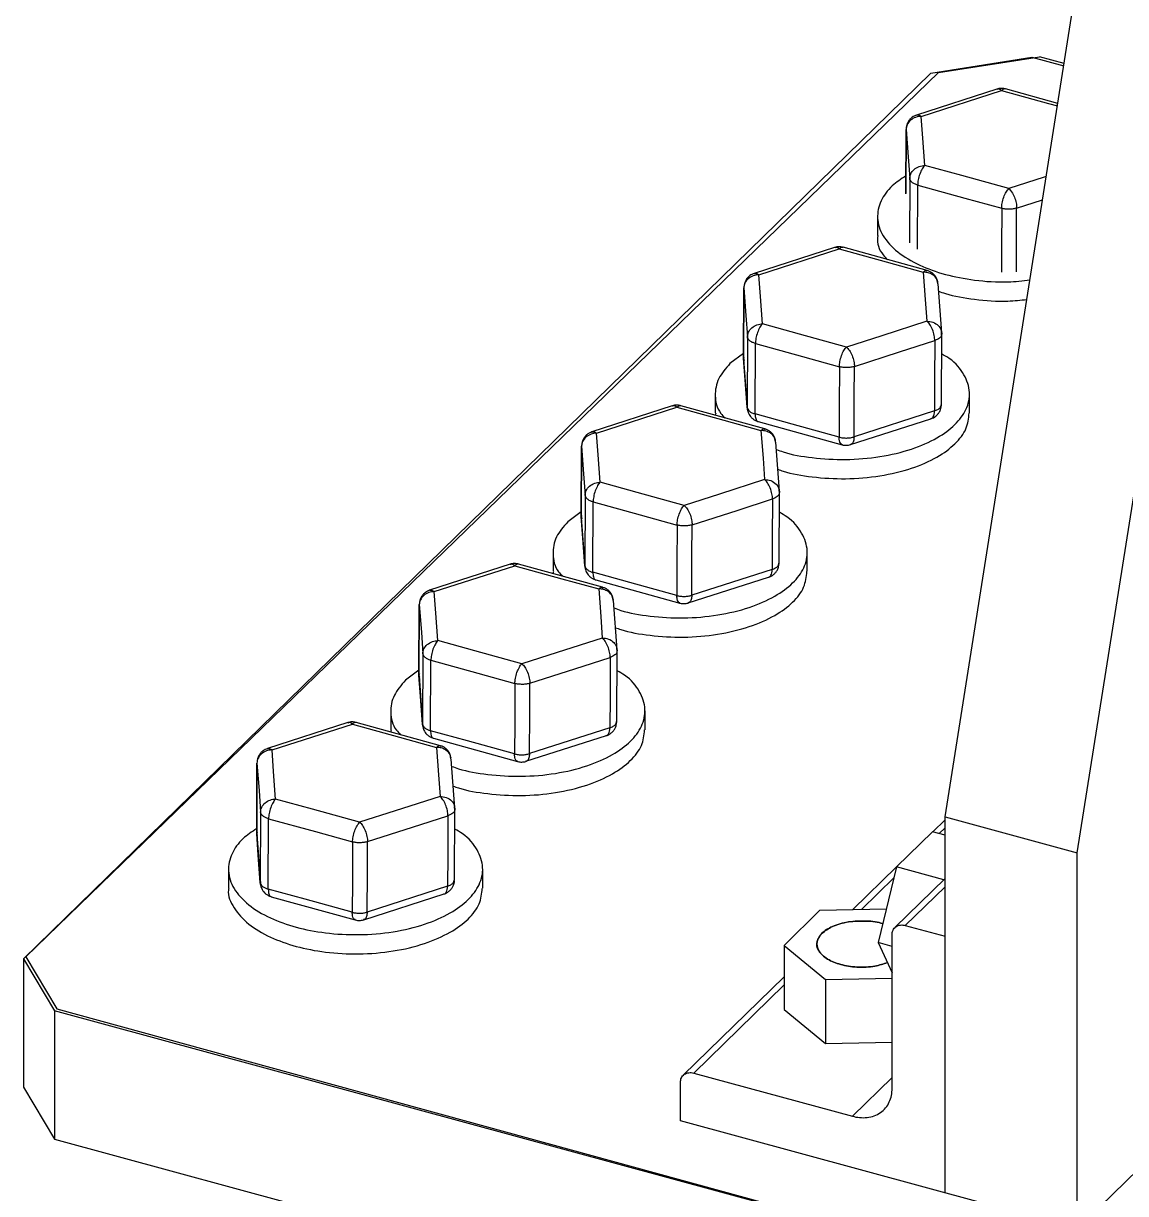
# Model space of a CAD drawing. Header units: millimetres. Extents: x 831 to 1324, y 1807 to 2551.
# Drawn here: x 830.8 to 978.2, y 1911.8 to 2068.2 of the extents above; entities that cross this region are included whole.
import ezdxf

# ---------------------------------------------------------------- set-up
doc = ezdxf.new("R2010")
doc.units = ezdxf.units.MM

msp = doc.modelspace()

# ---------------------------------------------------------------- linework, layer by layer
at = {"color": 7, "linetype": 'Continuous', "lineweight": 25}
for p, q in [((954.04, 1962.12), (977.65, 2111.47)), ((971.73, 1957.31), (995.34, 2106.67)), ((952.13, 2061.57), (965.65, 2063.72)), ((953.16, 2061.66), (966.68, 2063.79)), ((965.65, 2063.72), (969.92, 2062.56)), ((969.97, 2062.89), (966.68, 2063.79)), ((830.79, 1943.14), (952.13, 2061.57)), ((953.16, 2061.66), (831.12, 1943.42)), ((960.98, 2059.45), (950.23, 2055.99)), ((969.12, 2057.54), (962.12, 2059.48)), ((950.85, 2055.8), (961.6, 2059.26)), ((948.84, 2054.1), (948.8, 2045.48)), ((948.8, 2045.44), (948.84, 2054.06)), ((949.32, 2047.5), (949.28, 2038.9)), ((950.35, 2038.03), (950.39, 2046.62)), ((963.62, 2043.55), (967.09, 2044.66)), ((945.02, 2042.43), (945.02, 2039.86)), ((939.28, 2038.27), (928.53, 2034.81)), ((929.14, 2034.62), (939.89, 2038.08)), ((951.65, 2035.19), (940.42, 2038.3)), ((927.14, 2032.92), (927.09, 2023.5)), ((927.09, 2023.46), (927.14, 2032.88)), ((953.12, 2033.3), (953.03, 2033.67)), ((953.6, 2026.85), (953.11, 2033.41)), ((953.55, 2027.03), (953.6, 2026.74)), ((953.56, 2017.28), (953.6, 2026.7)), ((953.59, 2026.6), (953.57, 2027.07)), ((953.6, 2026.74), (953.57, 2026.6)), ((927.62, 2026.31), (927.58, 2016.9)), ((928.64, 2016.02), (928.69, 2025.44)), ((927.1, 2024.1), (925.28, 2022.76)), ((927.15, 2023.6), (927.09, 2023.46)), ((927.09, 2023.46), (927.16, 2023.18)), ((927.1, 2023.34), (927.58, 2016.78)), ((923.32, 2018.68), (923.32, 2016.15)), ((957.32, 2016.15), (957.32, 2018.68)), ((917.57, 2017.09), (906.82, 2013.63)), ((929.95, 2014.01), (918.72, 2017.11)), ((953.51, 2017.18), (953.56, 2017.32)), ((907.44, 2013.44), (918.19, 2016.9)), ((927.65, 2016.52), (927.58, 2016.9)), ((952.62, 2016.41), (941.87, 2012.95)), ((929.05, 2015), (940.28, 2011.9)), ((941.4, 2011.92), (952.16, 2015.38)), ((931.42, 2012.12), (931.33, 2012.49)), ((905.43, 2011.74), (905.39, 2002.32)), ((905.39, 2002.28), (905.44, 2011.69)), ((931.9, 2005.67), (931.41, 2012.23)), ((1077.31, 2010.13), (971.73, 1907.07)), ((905.92, 2005.13), (905.88, 1995.72)), ((931.84, 2005.85), (931.9, 2005.56)), ((931.86, 1996.1), (931.9, 2005.51)), ((931.89, 2005.41), (931.87, 2005.89)), ((931.9, 2005.56), (931.87, 2005.42)), ((906.94, 1994.84), (906.98, 2004.25)), ((905.39, 2002.92), (903.58, 2001.58)), ((905.45, 2002.42), (905.39, 2002.28)), ((905.39, 2002.28), (905.46, 2002)), ((905.4, 2002.16), (905.88, 1995.6)), ((901.62, 1997.5), (901.62, 1994.97)), ((935.62, 1994.97), (935.62, 1997.5)), ((895.87, 1995.91), (885.12, 1992.45)), ((885.74, 1992.26), (896.49, 1995.72)), ((908.25, 1992.83), (897.01, 1995.93)), ((905.95, 1995.34), (905.88, 1995.72)), ((930.92, 1995.23), (920.17, 1991.77)), ((931.8, 1996), (931.86, 1996.14)), ((907.34, 1993.82), (918.58, 1990.72)), ((919.7, 1990.74), (930.45, 1994.2)), ((883.73, 1990.55), (883.69, 1981.14)), ((883.69, 1981.1), (883.73, 1990.51)), ((909.72, 1990.94), (909.62, 1991.31)), ((910.2, 1984.49), (909.71, 1991.05)), ((910.14, 1984.67), (910.2, 1984.37)), ((910.19, 1984.23), (910.16, 1984.71)), ((910.16, 1974.92), (910.2, 1984.33)), ((910.2, 1984.37), (910.17, 1984.24)), ((884.22, 1983.95), (884.17, 1974.53)), ((885.24, 1973.66), (885.28, 1983.07)), ((883.69, 1981.74), (881.88, 1980.4)), ((883.75, 1981.24), (883.69, 1981.1)), ((883.69, 1981.1), (883.76, 1980.82)), ((883.7, 1980.98), (884.18, 1974.42)), ((879.92, 1976.31), (879.92, 1973.79)), ((910.1, 1974.82), (910.16, 1974.96)), ((913.92, 1973.79), (913.92, 1976.31)), ((874.17, 1974.73), (863.42, 1971.27)), ((864.04, 1971.08), (874.79, 1974.54)), ((886.55, 1971.65), (875.31, 1974.75)), ((884.25, 1974.15), (884.17, 1974.53)), ((909.22, 1974.05), (898.47, 1970.59)), ((885.64, 1972.64), (896.88, 1969.54)), ((898, 1969.56), (908.75, 1973.02)), ((862.03, 1969.37), (861.99, 1959.96)), ((861.99, 1959.91), (862.03, 1969.33)), ((888.01, 1969.76), (887.92, 1970.12)), ((888.49, 1963.31), (888.01, 1969.87)), ((862.52, 1962.77), (862.47, 1953.35)), ((888.44, 1963.49), (888.5, 1963.19)), ((888.49, 1963.05), (888.46, 1963.53)), ((888.46, 1953.73), (888.5, 1963.15)), ((888.5, 1963.19), (888.47, 1963.05)), ((863.54, 1952.48), (863.58, 1961.89)), ((954.04, 1961.75), (952.39, 1960.14)), ((954.04, 1962.12), (971.73, 1957.31)), ((954.04, 1911.88), (954.04, 1962.12)), ((862.04, 1960.06), (861.99, 1959.91)), ((861.99, 1959.91), (862.06, 1959.63)), ((861.99, 1959.8), (862.48, 1953.24)), ((952.37, 1960.14), (947.57, 1955.45)), ((954.04, 1959.69), (952.37, 1960.14)), ((954.04, 1960.67), (953.25, 1959.9)), ((971.73, 1907.07), (971.73, 1957.31)), ((858.21, 1955.13), (858.21, 1952.61)), ((892.21, 1952.61), (892.21, 1955.13)), ((947.56, 1955.43), (941.72, 1949.73)), ((947.57, 1955.45), (945.12, 1945.32)), ((953.9, 1953.73), (947.57, 1955.45)), ((862.55, 1952.97), (862.47, 1953.35)), ((888.4, 1953.64), (888.45, 1953.78)), ((947.22, 1954.02), (942.85, 1949.76)), ((954.04, 1953.87), (947.34, 1947.33)), ((863.94, 1951.46), (875.17, 1948.36)), ((876.3, 1948.38), (887.05, 1951.84)), ((887.52, 1952.87), (876.77, 1949.41)), ((954.04, 1952.79), (948.73, 1947.61)), ((937.32, 1949.64), (946.21, 1949.83)), ((937.32, 1949.64), (932.51, 1944.95)), ((948.73, 1947.61), (954.04, 1946.17)), ((946.96, 1944.82), (945.12, 1945.32)), ((945.12, 1945.32), (946.96, 1941.29)), ((946.96, 1925.8), (946.96, 1946.37)), ((932.51, 1944.95), (938.04, 1940.39)), ((932.51, 1944.95), (932.51, 1936.38)), ((830.79, 1943.14), (834.97, 1936.18)), ((830.79, 1943.14), (830.79, 1925.99)), ((831.12, 1943.42), (835.26, 1936.45)), ((932.51, 1940.74), (919.03, 1927.59)), ((938.04, 1940.39), (946.96, 1940.58)), ((932.51, 1939.66), (920.43, 1927.87)), ((938.04, 1940.39), (938.04, 1931.82)), ((1188.74, 1840.03), (834.97, 1936.18)), ((834.97, 1936.18), (834.97, 1919.03)), ((835.26, 1936.45), (1188.45, 1839.75)), ((932.51, 1936.38), (938.04, 1931.82)), ((938.04, 1931.82), (946.96, 1932.01)), ((918.66, 1921.49), (918.66, 1926.64)), ((920.43, 1927.87), (941.66, 1922.1)), ((946.96, 1927.28), (941.66, 1922.1)), ((830.79, 1925.99), (834.97, 1919.03)), ((971.73, 1907.07), (918.66, 1921.49)), ((834.97, 1919.03), (1011.85, 1870.96))]:
    msp.add_line(p, q, dxfattribs=at)
at = {"color": 7, "linetype": 'Continuous', "lineweight": 25, "flags": 128}
for points in [[(961.6, 2059.26), (967.89, 2057.52), (969.07, 2057.2)], [(951.33, 2049.24), (951.06, 2052.91), (950.85, 2055.8)], [(948.84, 2054.06), (949.11, 2050.38), (949.32, 2047.5)], [(962.56, 2046.14), (956.27, 2047.88), (951.33, 2049.24)], [(967.57, 2047.75), (967.29, 2047.66), (962.56, 2046.14)], [(950.39, 2046.62), (956.68, 2044.88), (961.62, 2043.52)], [(961.62, 2043.52), (961.6, 2038.24), (961.58, 2034.98)], [(963.58, 2035.02), (963.6, 2039.4), (963.62, 2043.55)], [(939.89, 2038.08), (946.19, 2036.34), (951.13, 2034.98)], [(929.63, 2028.06), (929.36, 2031.73), (929.14, 2034.62)], [(951.13, 2034.98), (951.4, 2031.3), (951.61, 2028.42)], [(927.14, 2032.88), (927.41, 2029.2), (927.62, 2026.31)], [(940.86, 2024.96), (934.57, 2026.69), (929.63, 2028.06)], [(951.61, 2028.42), (945.59, 2026.48), (940.86, 2024.96)], [(928.69, 2025.44), (934.98, 2023.7), (939.92, 2022.33)], [(941.92, 2022.37), (947.94, 2024.3), (952.67, 2025.83)], [(952.67, 2025.83), (952.64, 2020.55), (952.62, 2016.41)], [(927.58, 2016.9), (927.31, 2020.57), (927.09, 2023.46)], [(939.92, 2022.33), (939.89, 2017.06), (939.88, 2012.92)], [(941.87, 2012.95), (941.9, 2018.22), (941.92, 2022.37)], [(918.19, 2016.9), (924.48, 2015.16), (929.43, 2013.8)], [(939.88, 2012.92), (933.59, 2014.65), (928.64, 2016.02)], [(907.93, 2006.88), (907.66, 2010.55), (907.44, 2013.44)], [(929.43, 2013.8), (929.7, 2010.12), (929.91, 2007.24)], [(905.44, 2011.69), (905.71, 2008.02), (905.92, 2005.13)], [(919.16, 2003.78), (912.87, 2005.51), (907.93, 2006.88)], [(929.91, 2007.24), (923.89, 2005.3), (919.16, 2003.78)], [(920.22, 2001.19), (926.24, 2003.12), (930.97, 2004.65)], [(930.97, 2004.65), (930.94, 1999.37), (930.92, 1995.23)], [(906.98, 2004.25), (913.28, 2002.52), (918.22, 2001.15)], [(905.88, 1995.72), (905.61, 1999.39), (905.39, 2002.28)], [(918.22, 2001.15), (918.19, 1995.88), (918.17, 1991.74)], [(920.17, 1991.77), (920.2, 1997.04), (920.22, 2001.19)], [(896.49, 1995.72), (902.78, 1993.98), (907.73, 1992.62)], [(918.17, 1991.74), (911.88, 1993.47), (906.94, 1994.84)], [(886.22, 1985.7), (885.95, 1989.37), (885.74, 1992.26)], [(907.73, 1992.62), (908, 1988.94), (908.21, 1986.05)], [(883.73, 1990.51), (884.01, 1986.84), (884.22, 1983.95)], [(908.21, 1986.05), (902.19, 1984.12), (897.46, 1982.59)], [(897.46, 1982.59), (891.17, 1984.33), (886.22, 1985.7)], [(885.28, 1983.07), (891.57, 1981.34), (896.52, 1979.97)], [(898.52, 1980), (904.54, 1981.94), (909.27, 1983.46)], [(909.27, 1983.46), (909.24, 1978.19), (909.22, 1974.05)], [(884.17, 1974.53), (883.9, 1978.21), (883.69, 1981.1)], [(896.52, 1979.97), (896.49, 1974.7), (896.47, 1970.55)], [(898.47, 1970.59), (898.5, 1975.86), (898.52, 1980)], [(874.79, 1974.54), (881.08, 1972.8), (886.02, 1971.43)], [(896.47, 1970.55), (890.18, 1972.29), (885.24, 1973.66)], [(864.52, 1964.52), (864.25, 1968.19), (864.04, 1971.08)], [(886.02, 1971.43), (886.29, 1967.76), (886.51, 1964.87)], [(862.03, 1969.33), (862.3, 1965.66), (862.52, 1962.77)], [(875.76, 1961.41), (869.47, 1963.15), (864.52, 1964.52)], [(886.51, 1964.87), (880.49, 1962.94), (875.76, 1961.41)], [(863.58, 1961.89), (869.87, 1960.16), (874.82, 1958.79)], [(876.81, 1958.82), (882.83, 1960.76), (887.56, 1962.28)], [(887.56, 1962.28), (887.54, 1957.01), (887.52, 1952.87)], [(862.47, 1953.35), (862.2, 1957.03), (861.99, 1959.91)], [(874.82, 1958.79), (874.79, 1953.52), (874.77, 1949.37)], [(876.77, 1949.41), (876.79, 1954.68), (876.81, 1958.82)], [(874.77, 1949.37), (868.48, 1951.11), (863.54, 1952.48)]]:
    msp.add_lwpolyline(points, dxfattribs=at)
at = {"color": 7, "linetype": 'Continuous', "lineweight": 25}
for points, knots in [([(962.13, 2059.47), (961.98, 2059.5), (961.65, 2059.57), (961.24, 2059.55), (961.01, 2059.45), (960.96, 2059.43)], [0, 0, 0, 0, 0.376645, 0.855394, 1, 1, 1, 1]), ([(961.6, 2059.26), (961.44, 2059.37), (961.21, 2059.53), (961.05, 2059.44), (960.99, 2059.4)], [0, 0, 0, 0, 0.688149, 1, 1, 1, 1]), ([(962.11, 2059.45), (962.04, 2059.47), (961.89, 2059.51), (961.7, 2059.35), (961.6, 2059.26)], [0, 0, 0, 0, 0.4472881, 1, 1, 1, 1]), ([(950.85, 2055.8), (950.61, 2055.8), (950.36, 2055.76), (949.86, 2055.58), (949.63, 2055.45), (949.23, 2055.11), (949.08, 2054.9), (948.88, 2054.48), (948.84, 2054.26), (948.84, 2054.06)], [0, 0, 0, 0, 0.25, 0.25, 0.5, 0.5, 0.75, 0.75, 1, 1, 1, 1]), ([(950.22, 2055.97), (950.02, 2055.89), (949.69, 2055.76), (949.33, 2055.42), (949.08, 2055.06), (948.91, 2054.65), (948.87, 2054.36), (948.85, 2054.21)], [0, 0, 0, 0, 0.264635, 0.441548, 0.626465, 0.814409, 1, 1, 1, 1]), ([(950.23, 2055.97), (950.32, 2056), (950.5, 2056.04), (950.73, 2055.88), (950.85, 2055.8)], [0, 0, 0, 0, 0.466835, 1, 1, 1, 1]), ([(949.32, 2047.5), (949.32, 2047.7), (949.37, 2047.92), (949.56, 2048.34), (949.72, 2048.54), (950.11, 2048.89), (950.35, 2049.02), (950.84, 2049.2), (951.09, 2049.24), (951.33, 2049.24)], [0, 0, 0, 0, 0.25, 0.25, 0.5, 0.5, 0.75, 0.75, 1, 1, 1, 1]), ([(951.33, 2049.24), (951.22, 2049.13), (951.1, 2048.98), (950.87, 2048.59), (950.76, 2048.35), (950.57, 2047.84), (950.5, 2047.57), (950.41, 2047.06), (950.39, 2046.82), (950.39, 2046.62)], [0, 0, 0, 0, 0.25, 0.25, 0.5, 0.5, 0.75, 0.75, 1, 1, 1, 1]), ([(948.81, 2047.86), (948.16, 2047.43), (946.66, 2046.42), (945.32, 2044.47), (944.81, 2042.18), (945.57, 2039.81), (947.54, 2037.64), (950.46, 2035.88), (954.01, 2034.6), (958.04, 2033.83), (961.97, 2033.55), (964.41, 2033.82), (965.39, 2033.93)], [0, 0, 0, 0, 0.07694, 0.177784, 0.285912, 0.398086, 0.51026, 0.618388, 0.719232, 0.820076, 0.928204, 1, 1, 1, 1]), ([(950.39, 2046.62), (950.24, 2046.66), (950.1, 2046.71), (949.84, 2046.83), (949.72, 2046.9), (949.53, 2047.06), (949.46, 2047.15), (949.36, 2047.32), (949.33, 2047.41), (949.32, 2047.5)], [0, 0, 0, 0, 0.25, 0.25, 0.5, 0.5, 0.75, 0.75, 1, 1, 1, 1]), ([(961.62, 2043.52), (961.62, 2043.72), (961.64, 2043.95), (961.74, 2044.46), (961.81, 2044.74), (961.99, 2045.25), (962.1, 2045.49), (962.33, 2045.88), (962.45, 2046.03), (962.56, 2046.14)], [0, 0, 0, 0, 0.25, 0.25, 0.5, 0.5, 0.75, 0.75, 1, 1, 1, 1]), ([(962.56, 2046.14), (962.69, 2046.03), (962.82, 2045.89), (963.08, 2045.5), (963.21, 2045.27), (963.42, 2044.76), (963.5, 2044.49), (963.6, 2043.99), (963.62, 2043.75), (963.62, 2043.55)], [0, 0, 0, 0, 0.25, 0.25, 0.5, 0.5, 0.75, 0.75, 1, 1, 1, 1]), ([(963.62, 2043.55), (963.48, 2043.5), (963.32, 2043.46), (962.99, 2043.41), (962.81, 2043.4), (962.45, 2043.39), (962.27, 2043.4), (961.93, 2043.44), (961.77, 2043.47), (961.62, 2043.52)], [0, 0, 0, 0, 0.25, 0.25, 0.5, 0.5, 0.75, 0.75, 1, 1, 1, 1]), ([(945.07, 2039.86), (945.05, 2039.78), (944.86, 2038.92), (945.26, 2037.78), (946.14, 2036.86), (946.33, 2036.66)], [0, 0, 0, 0, 0.067256, 0.795644, 1, 1, 1, 1]), ([(940.43, 2038.29), (940.28, 2038.32), (939.95, 2038.39), (939.54, 2038.37), (939.31, 2038.27), (939.26, 2038.25)], [0, 0, 0, 0, 0.376645, 0.855394, 1, 1, 1, 1]), ([(939.89, 2038.08), (939.74, 2038.19), (939.51, 2038.35), (939.34, 2038.25), (939.29, 2038.22)], [0, 0, 0, 0, 0.6881486, 1, 1, 1, 1]), ([(940.41, 2038.27), (940.34, 2038.29), (940.19, 2038.33), (940, 2038.17), (939.89, 2038.08)], [0, 0, 0, 0, 0.447288, 1, 1, 1, 1]), ([(929.14, 2034.62), (928.91, 2034.62), (928.65, 2034.58), (928.16, 2034.4), (927.92, 2034.27), (927.53, 2033.93), (927.38, 2033.72), (927.18, 2033.3), (927.14, 2033.08), (927.14, 2032.88)], [0, 0, 0, 0, 0.25, 0.25, 0.5, 0.5, 0.75, 0.75, 1, 1, 1, 1]), ([(928.51, 2034.79), (928.32, 2034.71), (927.99, 2034.58), (927.63, 2034.24), (927.38, 2033.88), (927.21, 2033.47), (927.17, 2033.17), (927.15, 2033.03)], [0, 0, 0, 0, 0.264635, 0.441548, 0.626465, 0.814409, 1, 1, 1, 1]), ([(928.53, 2034.79), (928.62, 2034.81), (928.8, 2034.86), (929.03, 2034.7), (929.14, 2034.62)], [0, 0, 0, 0, 0.466835, 1, 1, 1, 1]), ([(951.13, 2034.98), (951.26, 2035.09), (951.47, 2035.26), (951.62, 2035.17), (951.67, 2035.13)], [0, 0, 0, 0, 0.664241, 1, 1, 1, 1]), ([(953.03, 2033.67), (953.01, 2033.78), (952.94, 2034.15), (952.47, 2034.61), (951.81, 2034.93), (951.35, 2034.96), (951.13, 2034.98)], [0, 0, 0, 0, 0.149498, 0.490017, 0.75494, 1, 1, 1, 1]), ([(953.1, 2033.52), (953.05, 2033.72), (952.96, 2034.15), (952.63, 2034.62), (952.24, 2034.94), (951.95, 2035.1), (951.75, 2035.16), (951.68, 2035.17)], [0, 0, 0, 0, 0.2596509, 0.5682405, 0.7365229, 0.9090374, 1, 1, 1, 1]), ([(953.19, 2032.44), (953.48, 2032.33), (954.9, 2031.79), (958.07, 2031.29), (961.83, 2030.98), (964.14, 2031.23), (964.98, 2031.32)], [0, 0, 0, 0, 0.089006, 0.428383, 0.79227, 1, 1, 1, 1]), ([(927.62, 2026.31), (927.62, 2026.52), (927.67, 2026.73), (927.86, 2027.16), (928.02, 2027.36), (928.41, 2027.7), (928.64, 2027.84), (929.14, 2028.01), (929.39, 2028.05), (929.63, 2028.06)], [0, 0, 0, 0, 0.25, 0.25, 0.5, 0.5, 0.75, 0.75, 1, 1, 1, 1]), ([(929.63, 2028.06), (929.52, 2027.95), (929.4, 2027.8), (929.17, 2027.41), (929.06, 2027.17), (928.87, 2026.66), (928.8, 2026.38), (928.71, 2025.87), (928.69, 2025.64), (928.69, 2025.44)], [0, 0, 0, 0, 0.25, 0.25, 0.5, 0.5, 0.75, 0.75, 1, 1, 1, 1]), ([(952.67, 2025.83), (952.67, 2026.03), (952.65, 2026.26), (952.55, 2026.77), (952.47, 2027.04), (952.26, 2027.55), (952.13, 2027.78), (951.87, 2028.16), (951.74, 2028.31), (951.61, 2028.42)], [0, 0, 0, 0, 0.25, 0.25, 0.5, 0.5, 0.75, 0.75, 1, 1, 1, 1]), ([(951.61, 2028.42), (951.89, 2028.39), (952.48, 2028.34), (953.14, 2027.88), (953.49, 2027.41), (953.53, 2027.12), (953.55, 2027.03)], [0, 0, 0, 0, 0.304041, 0.632726, 0.888443, 1, 1, 1, 1]), ([(953.57, 2026.6), (953.57, 2026.55), (953.55, 2026.39), (953.29, 2026.1), (952.9, 2025.93), (952.67, 2025.83)], [0, 0, 0, 0, 0.168309, 0.497249, 1, 1, 1, 1]), ([(928.69, 2025.44), (928.54, 2025.48), (928.4, 2025.53), (928.14, 2025.65), (928.02, 2025.72), (927.83, 2025.88), (927.76, 2025.97), (927.65, 2026.14), (927.63, 2026.23), (927.62, 2026.31)], [0, 0, 0, 0, 0.25, 0.25, 0.5, 0.5, 0.75, 0.75, 1, 1, 1, 1]), ([(939.92, 2022.33), (939.92, 2022.54), (939.94, 2022.77), (940.03, 2023.28), (940.11, 2023.56), (940.29, 2024.07), (940.4, 2024.31), (940.63, 2024.7), (940.75, 2024.85), (940.86, 2024.96)], [0, 0, 0, 0, 0.25, 0.25, 0.5, 0.5, 0.75, 0.75, 1, 1, 1, 1]), ([(940.86, 2024.96), (940.99, 2024.85), (941.12, 2024.71), (941.38, 2024.32), (941.51, 2024.09), (941.71, 2023.58), (941.8, 2023.31), (941.9, 2022.8), (941.92, 2022.57), (941.92, 2022.37)], [0, 0, 0, 0, 0.25, 0.25, 0.5, 0.5, 0.75, 0.75, 1, 1, 1, 1]), ([(931.49, 2011.26), (931.78, 2011.15), (933.2, 2010.61), (936.38, 2010.09), (940.8, 2009.81), (945.41, 2010.21), (949.62, 2011.22), (953.03, 2012.72), (955.51, 2014.55), (957.04, 2016.63), (957.53, 2018.94), (956.72, 2021.28), (955.33, 2023.05), (953.94, 2023.84), (953.59, 2024.04)], [0, 0, 0, 0, 0.0232154, 0.1117341, 0.2066457, 0.3051096, 0.4035734, 0.498485, 0.5870038, 0.6755225, 0.7704341, 0.868898, 0.9673618, 1, 1, 1, 1]), ([(925.28, 2022.76), (924.72, 2022.1), (923.54, 2020.73), (923.18, 2018.43), (923.54, 2016.6), (924.43, 2015.68), (924.63, 2015.48)], [0, 0, 0, 0, 0.285988, 0.59263, 0.910748, 1, 1, 1, 1]), ([(941.92, 2022.37), (941.78, 2022.32), (941.62, 2022.28), (941.28, 2022.23), (941.11, 2022.21), (940.75, 2022.21), (940.57, 2022.22), (940.23, 2022.26), (940.07, 2022.29), (939.92, 2022.33)], [0, 0, 0, 0, 0.25, 0.25, 0.5, 0.5, 0.75, 0.75, 1, 1, 1, 1]), ([(918.73, 2017.11), (918.58, 2017.14), (918.25, 2017.21), (917.84, 2017.19), (917.61, 2017.09), (917.56, 2017.06)], [0, 0, 0, 0, 0.3766455, 0.8553939, 1, 1, 1, 1]), ([(918.19, 2016.9), (918.04, 2017.01), (917.81, 2017.17), (917.64, 2017.07), (917.59, 2017.04)], [0, 0, 0, 0, 0.688149, 1, 1, 1, 1]), ([(918.71, 2017.09), (918.64, 2017.11), (918.48, 2017.14), (918.3, 2016.99), (918.19, 2016.9)], [0, 0, 0, 0, 0.447288, 1, 1, 1, 1]), ([(952.08, 2015.37), (952.11, 2015.38), (952.38, 2015.41), (952.74, 2015.64), (953.11, 2016), (953.34, 2016.35), (953.5, 2016.75), (953.53, 2017.04), (953.55, 2017.18)], [0, 0, 0, 0, 0.027879, 0.325405, 0.48999, 0.660196, 0.831698, 1, 1, 1, 1]), ([(952.62, 2016.41), (952.78, 2016.47), (953.09, 2016.59), (953.44, 2016.86), (953.48, 2017.07), (953.51, 2017.18)], [0, 0, 0, 0, 0.3181676, 0.6473887, 1, 1, 1, 1]), ([(923.37, 2016.1), (923.34, 2016.03), (923.3, 2015.94), (923.33, 2015.85), (923.34, 2015.84)], [0, 0, 0, 0, 0.831301, 1, 1, 1, 1]), ([(927.58, 2016.9), (927.58, 2016.81), (927.61, 2016.72), (927.71, 2016.55), (927.79, 2016.46), (927.98, 2016.31), (928.09, 2016.23), (928.35, 2016.11), (928.49, 2016.06), (928.64, 2016.02)], [0, 0, 0, 0, 0.25, 0.25, 0.5, 0.5, 0.75, 0.75, 1, 1, 1, 1]), ([(927.6, 2016.67), (927.64, 2016.47), (927.73, 2016.05), (928.06, 2015.59), (928.44, 2015.27), (928.73, 2015.1), (928.94, 2015.04), (929.01, 2015.02)], [0, 0, 0, 0, 0.256916, 0.559649, 0.727344, 0.90208, 1, 1, 1, 1]), ([(928.64, 2016.02), (928.66, 2015.8), (928.69, 2015.34), (928.88, 2015.02), (929.03, 2015.02), (929.05, 2015.02)], [0, 0, 0, 0, 0.436202, 0.907761, 1, 1, 1, 1]), ([(931.68, 2008.62), (931.91, 2008.53), (933.27, 2008.02), (936.38, 2007.52), (940.8, 2007.24), (945.41, 2007.64), (949.62, 2008.65), (953.04, 2010.15), (955.49, 2011.98), (957.05, 2013.99), (957.19, 2015.41), (957.27, 2016.11)], [0, 0, 0, 0, 0.024058, 0.141096, 0.266587, 0.396775, 0.526962, 0.652453, 0.769492, 0.88653, 1, 1, 1, 1]), ([(952.16, 2015.38), (952.16, 2015.38), (952.28, 2015.37), (952.44, 2015.57), (952.6, 2015.93), (952.62, 2016.25), (952.62, 2016.41)], [0, 0, 0, 0, 0.004714, 0.39989, 0.708242, 1, 1, 1, 1]), ([(929.43, 2013.8), (929.56, 2013.91), (929.77, 2014.08), (929.92, 2013.99), (929.97, 2013.95)], [0, 0, 0, 0, 0.664241, 1, 1, 1, 1]), ([(931.39, 2012.34), (931.35, 2012.54), (931.26, 2012.97), (930.92, 2013.44), (930.54, 2013.75), (930.24, 2013.92), (930.05, 2013.97), (929.98, 2013.99)], [0, 0, 0, 0, 0.259651, 0.568241, 0.736523, 0.909037, 1, 1, 1, 1]), ([(907.44, 2013.44), (907.21, 2013.44), (906.95, 2013.39), (906.46, 2013.22), (906.22, 2013.08), (905.83, 2012.74), (905.68, 2012.54), (905.48, 2012.11), (905.44, 2011.9), (905.44, 2011.69)], [0, 0, 0, 0, 0.25, 0.25, 0.5, 0.5, 0.75, 0.75, 1, 1, 1, 1]), ([(906.81, 2013.61), (906.62, 2013.53), (906.29, 2013.4), (905.93, 2013.06), (905.68, 2012.7), (905.5, 2012.29), (905.47, 2011.99), (905.45, 2011.85)], [0, 0, 0, 0, 0.264635, 0.441548, 0.626465, 0.814409, 1, 1, 1, 1]), ([(906.83, 2013.61), (906.92, 2013.63), (907.1, 2013.68), (907.32, 2013.52), (907.44, 2013.44)], [0, 0, 0, 0, 0.466835, 1, 1, 1, 1]), ([(931.33, 2012.49), (931.31, 2012.6), (931.24, 2012.97), (930.77, 2013.43), (930.1, 2013.75), (929.65, 2013.78), (929.43, 2013.8)], [0, 0, 0, 0, 0.149498, 0.490017, 0.75494, 1, 1, 1, 1]), ([(939.88, 2012.92), (940.02, 2012.88), (940.19, 2012.84), (940.53, 2012.8), (940.71, 2012.79), (941.06, 2012.8), (941.24, 2012.81), (941.58, 2012.87), (941.73, 2012.9), (941.87, 2012.95)], [0, 0, 0, 0, 0.25, 0.25, 0.5, 0.5, 0.75, 0.75, 1, 1, 1, 1]), ([(940.26, 2011.93), (940.18, 2011.97), (940.03, 2012.05), (939.9, 2012.42), (939.88, 2012.76), (939.88, 2012.92)], [0, 0, 0, 0, 0.3472062, 0.6836829, 1, 1, 1, 1]), ([(941.87, 2012.95), (941.86, 2012.75), (941.82, 2012.33), (941.63, 2011.99), (941.45, 2011.95), (941.4, 2011.94)], [0, 0, 0, 0, 0.392845, 0.81058, 1, 1, 1, 1]), ([(940.25, 2011.92), (940.27, 2011.91), (940.45, 2011.83), (940.85, 2011.82), (941.24, 2011.85), (941.43, 2011.93), (941.45, 2011.94)], [0, 0, 0, 0, 0.052525, 0.49384, 0.937117, 1, 1, 1, 1]), ([(905.92, 2005.13), (905.92, 2005.33), (905.96, 2005.55), (906.16, 2005.98), (906.31, 2006.18), (906.71, 2006.52), (906.94, 2006.66), (907.44, 2006.83), (907.69, 2006.87), (907.93, 2006.88)], [0, 0, 0, 0, 0.25, 0.25, 0.5, 0.5, 0.75, 0.75, 1, 1, 1, 1]), ([(907.93, 2006.88), (907.82, 2006.77), (907.7, 2006.62), (907.47, 2006.23), (907.36, 2005.99), (907.17, 2005.48), (907.1, 2005.2), (907.01, 2004.69), (906.99, 2004.46), (906.98, 2004.25)], [0, 0, 0, 0, 0.25, 0.25, 0.5, 0.5, 0.75, 0.75, 1, 1, 1, 1]), ([(930.97, 2004.65), (930.97, 2004.85), (930.95, 2005.08), (930.84, 2005.59), (930.76, 2005.86), (930.56, 2006.37), (930.43, 2006.6), (930.17, 2006.98), (930.04, 2007.13), (929.91, 2007.24)], [0, 0, 0, 0, 0.25, 0.25, 0.5, 0.5, 0.75, 0.75, 1, 1, 1, 1]), ([(929.91, 2007.24), (930.19, 2007.21), (930.78, 2007.16), (931.44, 2006.7), (931.79, 2006.23), (931.83, 2005.94), (931.84, 2005.85)], [0, 0, 0, 0, 0.304041, 0.632726, 0.888443, 1, 1, 1, 1]), ([(906.98, 2004.25), (906.84, 2004.3), (906.69, 2004.35), (906.44, 2004.47), (906.32, 2004.54), (906.13, 2004.7), (906.06, 2004.78), (905.95, 2004.96), (905.93, 2005.05), (905.92, 2005.13)], [0, 0, 0, 0, 0.25, 0.25, 0.5, 0.5, 0.75, 0.75, 1, 1, 1, 1]), ([(931.87, 2005.42), (931.86, 2005.36), (931.84, 2005.21), (931.59, 2004.91), (931.2, 2004.75), (930.97, 2004.65)], [0, 0, 0, 0, 0.168309, 0.497249, 1, 1, 1, 1]), ([(918.22, 2001.15), (918.22, 2001.35), (918.24, 2001.59), (918.33, 2002.1), (918.41, 2002.37), (918.59, 2002.89), (918.7, 2003.12), (918.93, 2003.52), (919.05, 2003.67), (919.16, 2003.78)], [0, 0, 0, 0, 0.25, 0.25, 0.5, 0.5, 0.75, 0.75, 1, 1, 1, 1]), ([(919.16, 2003.78), (919.28, 2003.67), (919.42, 2003.52), (919.68, 2003.14), (919.81, 2002.91), (920.01, 2002.4), (920.09, 2002.13), (920.2, 2001.62), (920.22, 2001.39), (920.22, 2001.19)], [0, 0, 0, 0, 0.25, 0.25, 0.5, 0.5, 0.75, 0.75, 1, 1, 1, 1]), ([(903.58, 2001.58), (903.01, 2000.92), (901.84, 1999.55), (901.48, 1997.25), (901.84, 1995.42), (902.73, 1994.5), (902.93, 1994.3)], [0, 0, 0, 0, 0.2859878, 0.5926298, 0.9107484, 1, 1, 1, 1]), ([(909.78, 1990.08), (910.08, 1989.96), (911.5, 1989.43), (914.68, 1988.91), (919.1, 1988.63), (923.7, 1989.03), (927.92, 1990.04), (931.33, 1991.54), (933.81, 1993.37), (935.34, 1995.45), (935.83, 1997.75), (935.02, 2000.1), (933.62, 2001.87), (932.24, 2002.66), (931.89, 2002.86)], [0, 0, 0, 0, 0.023215, 0.111734, 0.206646, 0.30511, 0.403573, 0.498485, 0.587004, 0.675523, 0.770434, 0.868898, 0.967362, 1, 1, 1, 1]), ([(920.22, 2001.19), (920.08, 2001.14), (919.92, 2001.1), (919.58, 2001.05), (919.41, 2001.03), (919.05, 2001.03), (918.87, 2001.04), (918.53, 2001.08), (918.37, 2001.11), (918.22, 2001.15)], [0, 0, 0, 0, 0.25, 0.25, 0.5, 0.5, 0.75, 0.75, 1, 1, 1, 1]), ([(897.03, 1995.92), (896.88, 1995.96), (896.55, 1996.03), (896.13, 1996.01), (895.91, 1995.91), (895.86, 1995.88)], [0, 0, 0, 0, 0.376645, 0.855394, 1, 1, 1, 1]), ([(896.49, 1995.72), (896.34, 1995.83), (896.11, 1995.99), (895.94, 1995.89), (895.89, 1995.86)], [0, 0, 0, 0, 0.688149, 1, 1, 1, 1]), ([(897.01, 1995.91), (896.94, 1995.93), (896.78, 1995.96), (896.6, 1995.8), (896.49, 1995.72)], [0, 0, 0, 0, 0.447288, 1, 1, 1, 1]), ([(905.88, 1995.72), (905.88, 1995.63), (905.91, 1995.54), (906.01, 1995.37), (906.09, 1995.28), (906.28, 1995.13), (906.39, 1995.05), (906.65, 1994.93), (906.79, 1994.88), (906.94, 1994.84)], [0, 0, 0, 0, 0.25, 0.25, 0.5, 0.5, 0.75, 0.75, 1, 1, 1, 1]), ([(905.9, 1995.49), (905.94, 1995.29), (906.03, 1994.87), (906.36, 1994.41), (906.74, 1994.09), (907.03, 1993.92), (907.24, 1993.86), (907.31, 1993.84)], [0, 0, 0, 0, 0.256916, 0.559649, 0.727344, 0.90208, 1, 1, 1, 1]), ([(930.38, 1994.19), (930.41, 1994.2), (930.68, 1994.23), (931.03, 1994.46), (931.41, 1994.82), (931.64, 1995.17), (931.8, 1995.57), (931.83, 1995.86), (931.85, 1996)], [0, 0, 0, 0, 0.027879, 0.325405, 0.48999, 0.660196, 0.831698, 1, 1, 1, 1]), ([(930.45, 1994.2), (930.46, 1994.2), (930.58, 1994.19), (930.74, 1994.39), (930.9, 1994.75), (930.91, 1995.07), (930.92, 1995.23)], [0, 0, 0, 0, 0.004714, 0.39989, 0.708242, 1, 1, 1, 1]), ([(930.92, 1995.23), (931.08, 1995.29), (931.39, 1995.41), (931.74, 1995.68), (931.78, 1995.89), (931.8, 1996)], [0, 0, 0, 0, 0.318168, 0.647389, 1, 1, 1, 1]), ([(901.67, 1994.92), (901.64, 1994.85), (901.6, 1994.76), (901.63, 1994.67), (901.64, 1994.66)], [0, 0, 0, 0, 0.8313014, 1, 1, 1, 1]), ([(906.94, 1994.84), (906.96, 1994.62), (906.99, 1994.15), (907.17, 1993.84), (907.32, 1993.84), (907.35, 1993.84)], [0, 0, 0, 0, 0.4362019, 0.9077614, 1, 1, 1, 1]), ([(909.98, 1987.43), (910.21, 1987.35), (911.57, 1986.84), (914.68, 1986.34), (919.1, 1986.06), (923.7, 1986.46), (927.91, 1987.47), (931.34, 1988.97), (933.79, 1990.8), (935.35, 1992.81), (935.49, 1994.23), (935.57, 1994.93)], [0, 0, 0, 0, 0.024058, 0.141096, 0.266587, 0.396775, 0.526962, 0.652453, 0.769492, 0.88653, 1, 1, 1, 1]), ([(885.74, 1992.26), (885.51, 1992.25), (885.25, 1992.21), (884.76, 1992.04), (884.52, 1991.9), (884.13, 1991.56), (883.98, 1991.36), (883.78, 1990.93), (883.74, 1990.71), (883.73, 1990.51)], [0, 0, 0, 0, 0.25, 0.25, 0.5, 0.5, 0.75, 0.75, 1, 1, 1, 1]), ([(885.11, 1992.43), (884.91, 1992.35), (884.59, 1992.22), (884.23, 1991.87), (883.98, 1991.52), (883.8, 1991.11), (883.76, 1990.81), (883.75, 1990.67)], [0, 0, 0, 0, 0.264635, 0.441548, 0.626465, 0.814409, 1, 1, 1, 1]), ([(885.13, 1992.43), (885.21, 1992.45), (885.4, 1992.5), (885.62, 1992.34), (885.74, 1992.26)], [0, 0, 0, 0, 0.466835, 1, 1, 1, 1]), ([(907.73, 1992.62), (907.86, 1992.73), (908.07, 1992.9), (908.22, 1992.8), (908.27, 1992.77)], [0, 0, 0, 0, 0.664241, 1, 1, 1, 1]), ([(909.62, 1991.31), (909.6, 1991.42), (909.54, 1991.79), (909.07, 1992.25), (908.4, 1992.57), (907.95, 1992.6), (907.73, 1992.62)], [0, 0, 0, 0, 0.1494984, 0.4900167, 0.7549403, 1, 1, 1, 1]), ([(909.69, 1991.16), (909.65, 1991.36), (909.56, 1991.79), (909.22, 1992.26), (908.84, 1992.57), (908.54, 1992.74), (908.35, 1992.79), (908.28, 1992.81)], [0, 0, 0, 0, 0.259651, 0.568241, 0.736523, 0.909037, 1, 1, 1, 1]), ([(918.17, 1991.74), (918.32, 1991.7), (918.48, 1991.66), (918.83, 1991.62), (919.01, 1991.61), (919.36, 1991.62), (919.54, 1991.63), (919.87, 1991.69), (920.03, 1991.72), (920.17, 1991.77)], [0, 0, 0, 0, 0.25, 0.25, 0.5, 0.5, 0.75, 0.75, 1, 1, 1, 1]), ([(918.56, 1990.75), (918.48, 1990.79), (918.32, 1990.87), (918.2, 1991.24), (918.18, 1991.58), (918.17, 1991.74)], [0, 0, 0, 0, 0.347206, 0.683683, 1, 1, 1, 1]), ([(918.55, 1990.73), (918.57, 1990.73), (918.75, 1990.65), (919.15, 1990.64), (919.54, 1990.67), (919.72, 1990.75), (919.75, 1990.76)], [0, 0, 0, 0, 0.052525, 0.49384, 0.937117, 1, 1, 1, 1]), ([(920.17, 1991.77), (920.16, 1991.57), (920.12, 1991.15), (919.93, 1990.81), (919.75, 1990.77), (919.7, 1990.76)], [0, 0, 0, 0, 0.3928448, 0.8105799, 1, 1, 1, 1]), ([(909.27, 1983.46), (909.27, 1983.67), (909.24, 1983.9), (909.14, 1984.41), (909.06, 1984.68), (908.86, 1985.18), (908.73, 1985.42), (908.47, 1985.8), (908.33, 1985.95), (908.21, 1986.05)], [0, 0, 0, 0, 0.25, 0.25, 0.5, 0.5, 0.75, 0.75, 1, 1, 1, 1]), ([(908.21, 1986.05), (908.49, 1986.03), (909.08, 1985.98), (909.74, 1985.52), (910.09, 1985.04), (910.13, 1984.75), (910.14, 1984.67)], [0, 0, 0, 0, 0.304041, 0.632726, 0.888443, 1, 1, 1, 1]), ([(884.22, 1983.95), (884.22, 1984.15), (884.26, 1984.37), (884.46, 1984.8), (884.61, 1985), (885, 1985.34), (885.24, 1985.48), (885.73, 1985.65), (885.99, 1985.69), (886.22, 1985.7)], [0, 0, 0, 0, 0.25, 0.25, 0.5, 0.5, 0.75, 0.75, 1, 1, 1, 1]), ([(886.22, 1985.7), (886.11, 1985.59), (886, 1985.44), (885.76, 1985.05), (885.65, 1984.81), (885.47, 1984.29), (885.4, 1984.02), (885.31, 1983.51), (885.28, 1983.27), (885.28, 1983.07)], [0, 0, 0, 0, 0.25, 0.25, 0.5, 0.5, 0.75, 0.75, 1, 1, 1, 1]), ([(910.17, 1984.24), (910.16, 1984.18), (910.14, 1984.03), (909.89, 1983.73), (909.5, 1983.57), (909.27, 1983.46)], [0, 0, 0, 0, 0.168309, 0.497249, 1, 1, 1, 1]), ([(885.28, 1983.07), (885.14, 1983.11), (884.99, 1983.17), (884.73, 1983.29), (884.62, 1983.36), (884.43, 1983.52), (884.35, 1983.6), (884.25, 1983.78), (884.22, 1983.87), (884.22, 1983.95)], [0, 0, 0, 0, 0.25, 0.25, 0.5, 0.5, 0.75, 0.75, 1, 1, 1, 1]), ([(888.08, 1968.89), (888.38, 1968.78), (889.8, 1968.25), (892.97, 1967.73), (897.4, 1967.45), (902, 1967.85), (906.22, 1968.86), (909.63, 1970.36), (912.1, 1972.19), (913.63, 1974.27), (914.13, 1976.57), (913.32, 1978.92), (911.92, 1980.69), (910.53, 1981.48), (910.19, 1981.67)], [0, 0, 0, 0, 0.023215, 0.111734, 0.206646, 0.30511, 0.403573, 0.498485, 0.587004, 0.675523, 0.770434, 0.868898, 0.967362, 1, 1, 1, 1]), ([(896.52, 1979.97), (896.52, 1980.17), (896.54, 1980.41), (896.63, 1980.92), (896.7, 1981.19), (896.89, 1981.71), (897, 1981.94), (897.23, 1982.33), (897.35, 1982.49), (897.46, 1982.59)], [0, 0, 0, 0, 0.25, 0.25, 0.5, 0.5, 0.75, 0.75, 1, 1, 1, 1]), ([(897.46, 1982.59), (897.58, 1982.49), (897.72, 1982.34), (897.98, 1981.96), (898.11, 1981.72), (898.31, 1981.22), (898.39, 1980.95), (898.49, 1980.44), (898.52, 1980.21), (898.52, 1980)], [0, 0, 0, 0, 0.25, 0.25, 0.5, 0.5, 0.75, 0.75, 1, 1, 1, 1]), ([(881.88, 1980.4), (881.31, 1979.74), (880.14, 1978.37), (879.78, 1976.07), (880.14, 1974.24), (881.03, 1973.32), (881.23, 1973.12)], [0, 0, 0, 0, 0.285988, 0.59263, 0.910748, 1, 1, 1, 1]), ([(898.52, 1980), (898.37, 1979.96), (898.22, 1979.92), (897.88, 1979.87), (897.7, 1979.85), (897.35, 1979.85), (897.17, 1979.86), (896.83, 1979.9), (896.66, 1979.93), (896.52, 1979.97)], [0, 0, 0, 0, 0.25, 0.25, 0.5, 0.5, 0.75, 0.75, 1, 1, 1, 1]), ([(875.32, 1974.74), (875.18, 1974.78), (874.85, 1974.85), (874.43, 1974.83), (874.21, 1974.73), (874.15, 1974.7)], [0, 0, 0, 0, 0.376645, 0.855394, 1, 1, 1, 1]), ([(874.79, 1974.54), (874.63, 1974.65), (874.41, 1974.81), (874.24, 1974.71), (874.19, 1974.68)], [0, 0, 0, 0, 0.688149, 1, 1, 1, 1]), ([(875.31, 1974.73), (875.24, 1974.75), (875.08, 1974.78), (874.89, 1974.62), (874.79, 1974.54)], [0, 0, 0, 0, 0.447288, 1, 1, 1, 1]), ([(879.97, 1973.74), (879.94, 1973.67), (879.9, 1973.58), (879.93, 1973.49), (879.94, 1973.48)], [0, 0, 0, 0, 0.831301, 1, 1, 1, 1]), ([(884.17, 1974.53), (884.18, 1974.45), (884.21, 1974.36), (884.31, 1974.19), (884.39, 1974.1), (884.58, 1973.94), (884.69, 1973.87), (884.95, 1973.75), (885.09, 1973.7), (885.24, 1973.66)], [0, 0, 0, 0, 0.25, 0.25, 0.5, 0.5, 0.75, 0.75, 1, 1, 1, 1]), ([(884.2, 1974.3), (884.24, 1974.11), (884.33, 1973.69), (884.66, 1973.22), (885.03, 1972.91), (885.33, 1972.74), (885.53, 1972.68), (885.61, 1972.66)], [0, 0, 0, 0, 0.256916, 0.559649, 0.727344, 0.90208, 1, 1, 1, 1]), ([(885.24, 1973.66), (885.26, 1973.43), (885.29, 1972.97), (885.47, 1972.66), (885.62, 1972.66), (885.65, 1972.66)], [0, 0, 0, 0, 0.4362019, 0.9077614, 1, 1, 1, 1]), ([(888.28, 1966.25), (888.51, 1966.17), (889.87, 1965.66), (892.98, 1965.16), (897.4, 1964.88), (902, 1965.27), (906.21, 1966.29), (909.64, 1967.79), (912.09, 1969.62), (913.64, 1971.63), (913.79, 1973.05), (913.86, 1973.75)], [0, 0, 0, 0, 0.024058, 0.141096, 0.266587, 0.396775, 0.526962, 0.652453, 0.769492, 0.88653, 1, 1, 1, 1]), ([(908.68, 1973.01), (908.71, 1973.02), (908.98, 1973.05), (909.33, 1973.28), (909.71, 1973.64), (909.94, 1973.99), (910.1, 1974.39), (910.13, 1974.68), (910.15, 1974.82)], [0, 0, 0, 0, 0.027879, 0.325405, 0.48999, 0.660196, 0.831698, 1, 1, 1, 1]), ([(908.75, 1973.02), (908.75, 1973.02), (908.88, 1973.01), (909.04, 1973.21), (909.2, 1973.57), (909.21, 1973.89), (909.22, 1974.05)], [0, 0, 0, 0, 0.0047138, 0.3998895, 0.7082418, 1, 1, 1, 1]), ([(909.22, 1974.05), (909.38, 1974.11), (909.69, 1974.23), (910.04, 1974.5), (910.08, 1974.71), (910.1, 1974.82)], [0, 0, 0, 0, 0.318168, 0.647389, 1, 1, 1, 1]), ([(864.04, 1971.08), (863.8, 1971.07), (863.55, 1971.03), (863.06, 1970.86), (862.82, 1970.72), (862.43, 1970.38), (862.28, 1970.18), (862.08, 1969.75), (862.03, 1969.53), (862.03, 1969.33)], [0, 0, 0, 0, 0.25, 0.25, 0.5, 0.5, 0.75, 0.75, 1, 1, 1, 1]), ([(863.41, 1971.25), (863.21, 1971.17), (862.88, 1971.04), (862.52, 1970.69), (862.28, 1970.34), (862.1, 1969.92), (862.06, 1969.63), (862.04, 1969.48)], [0, 0, 0, 0, 0.264635, 0.441548, 0.626465, 0.814409, 1, 1, 1, 1]), ([(863.43, 1971.25), (863.51, 1971.27), (863.7, 1971.32), (863.92, 1971.16), (864.04, 1971.08)], [0, 0, 0, 0, 0.466835, 1, 1, 1, 1]), ([(886.02, 1971.43), (886.16, 1971.55), (886.37, 1971.72), (886.51, 1971.62), (886.56, 1971.59)], [0, 0, 0, 0, 0.664241, 1, 1, 1, 1]), ([(887.92, 1970.12), (887.9, 1970.24), (887.84, 1970.61), (887.37, 1971.06), (886.7, 1971.39), (886.24, 1971.42), (886.02, 1971.43)], [0, 0, 0, 0, 0.149498, 0.490017, 0.75494, 1, 1, 1, 1]), ([(887.99, 1969.98), (887.95, 1970.18), (887.86, 1970.61), (887.52, 1971.08), (887.14, 1971.39), (886.84, 1971.56), (886.64, 1971.61), (886.58, 1971.63)], [0, 0, 0, 0, 0.259651, 0.568241, 0.736523, 0.909037, 1, 1, 1, 1]), ([(896.47, 1970.55), (896.62, 1970.51), (896.78, 1970.48), (897.12, 1970.44), (897.3, 1970.43), (897.66, 1970.44), (897.84, 1970.45), (898.17, 1970.5), (898.33, 1970.54), (898.47, 1970.59)], [0, 0, 0, 0, 0.25, 0.25, 0.5, 0.5, 0.75, 0.75, 1, 1, 1, 1]), ([(896.86, 1969.57), (896.78, 1969.61), (896.62, 1969.69), (896.5, 1970.06), (896.48, 1970.39), (896.47, 1970.55)], [0, 0, 0, 0, 0.347206, 0.683683, 1, 1, 1, 1]), ([(898.47, 1970.59), (898.46, 1970.38), (898.42, 1969.97), (898.22, 1969.63), (898.05, 1969.59), (897.99, 1969.58)], [0, 0, 0, 0, 0.392845, 0.81058, 1, 1, 1, 1]), ([(896.85, 1969.55), (896.87, 1969.54), (897.05, 1969.47), (897.44, 1969.46), (897.84, 1969.49), (898.02, 1969.57), (898.05, 1969.58)], [0, 0, 0, 0, 0.0525254, 0.4938405, 0.9371166, 1, 1, 1, 1]), ([(862.52, 1962.77), (862.52, 1962.97), (862.56, 1963.19), (862.76, 1963.62), (862.91, 1963.82), (863.3, 1964.16), (863.54, 1964.3), (864.03, 1964.47), (864.29, 1964.51), (864.52, 1964.52)], [0, 0, 0, 0, 0.25, 0.25, 0.5, 0.5, 0.75, 0.75, 1, 1, 1, 1]), ([(864.52, 1964.52), (864.41, 1964.41), (864.29, 1964.26), (864.06, 1963.86), (863.95, 1963.63), (863.77, 1963.11), (863.7, 1962.84), (863.6, 1962.33), (863.58, 1962.09), (863.58, 1961.89)], [0, 0, 0, 0, 0.25, 0.25, 0.5, 0.5, 0.75, 0.75, 1, 1, 1, 1]), ([(887.56, 1962.28), (887.57, 1962.48), (887.54, 1962.72), (887.44, 1963.23), (887.36, 1963.5), (887.15, 1964), (887.03, 1964.24), (886.77, 1964.62), (886.63, 1964.77), (886.51, 1964.87)], [0, 0, 0, 0, 0.25, 0.25, 0.5, 0.5, 0.75, 0.75, 1, 1, 1, 1]), ([(886.51, 1964.87), (886.79, 1964.85), (887.38, 1964.79), (888.04, 1964.34), (888.39, 1963.86), (888.43, 1963.57), (888.44, 1963.49)], [0, 0, 0, 0, 0.304041, 0.632726, 0.888443, 1, 1, 1, 1]), ([(863.58, 1961.89), (863.43, 1961.93), (863.29, 1961.98), (863.03, 1962.11), (862.92, 1962.18), (862.73, 1962.34), (862.65, 1962.42), (862.55, 1962.6), (862.52, 1962.68), (862.52, 1962.77)], [0, 0, 0, 0, 0.25, 0.25, 0.5, 0.5, 0.75, 0.75, 1, 1, 1, 1]), ([(888.47, 1963.05), (888.46, 1963), (888.44, 1962.85), (888.19, 1962.55), (887.8, 1962.38), (887.56, 1962.28)], [0, 0, 0, 0, 0.168309, 0.497249, 1, 1, 1, 1]), ([(874.82, 1958.79), (874.82, 1958.99), (874.84, 1959.23), (874.93, 1959.74), (875, 1960.01), (875.19, 1960.52), (875.3, 1960.76), (875.53, 1961.15), (875.65, 1961.31), (875.76, 1961.41)], [0, 0, 0, 0, 0.25, 0.25, 0.5, 0.5, 0.75, 0.75, 1, 1, 1, 1]), ([(875.76, 1961.41), (875.88, 1961.31), (876.02, 1961.16), (876.28, 1960.78), (876.4, 1960.54), (876.61, 1960.04), (876.69, 1959.77), (876.79, 1959.26), (876.81, 1959.02), (876.81, 1958.82)], [0, 0, 0, 0, 0.25, 0.25, 0.5, 0.5, 0.75, 0.75, 1, 1, 1, 1]), ([(861.99, 1960.56), (861.35, 1960.13), (859.85, 1959.12), (858.51, 1957.17), (858.01, 1954.88), (858.77, 1952.51), (860.74, 1950.34), (863.65, 1948.58), (867.2, 1947.31), (871.24, 1946.52), (875.71, 1946.28), (880.3, 1946.66), (884.51, 1947.68), (887.93, 1949.18), (890.4, 1951.01), (891.93, 1953.09), (892.42, 1955.39), (891.62, 1957.74), (890.22, 1959.51), (888.83, 1960.3), (888.49, 1960.49)], [0, 0, 0, 0, 0.041734, 0.096795, 0.155832, 0.217078, 0.278324, 0.337361, 0.392422, 0.447482, 0.506519, 0.567765, 0.629011, 0.688048, 0.743109, 0.798169, 0.857206, 0.918452, 0.979698, 1, 1, 1, 1]), ([(876.81, 1958.82), (876.67, 1958.78), (876.52, 1958.74), (876.18, 1958.69), (876, 1958.67), (875.65, 1958.67), (875.47, 1958.67), (875.13, 1958.72), (874.96, 1958.75), (874.82, 1958.79)], [0, 0, 0, 0, 0.25, 0.25, 0.5, 0.5, 0.75, 0.75, 1, 1, 1, 1]), ([(862.47, 1953.35), (862.48, 1953.27), (862.51, 1953.18), (862.61, 1953), (862.68, 1952.92), (862.87, 1952.76), (862.99, 1952.69), (863.25, 1952.57), (863.39, 1952.52), (863.54, 1952.48)], [0, 0, 0, 0, 0.25, 0.25, 0.5, 0.5, 0.75, 0.75, 1, 1, 1, 1]), ([(862.5, 1953.12), (862.54, 1952.93), (862.63, 1952.51), (862.96, 1952.04), (863.33, 1951.73), (863.63, 1951.56), (863.83, 1951.5), (863.91, 1951.48)], [0, 0, 0, 0, 0.256916, 0.559649, 0.727344, 0.90208, 1, 1, 1, 1]), ([(886.98, 1951.83), (887, 1951.83), (887.27, 1951.87), (887.63, 1952.1), (888.01, 1952.46), (888.24, 1952.81), (888.4, 1953.21), (888.43, 1953.49), (888.45, 1953.64)], [0, 0, 0, 0, 0.0278792, 0.3254049, 0.4899902, 0.6601962, 0.8316975, 1, 1, 1, 1]), ([(887.52, 1952.87), (887.67, 1952.93), (887.98, 1953.05), (888.33, 1953.31), (888.38, 1953.53), (888.4, 1953.64)], [0, 0, 0, 0, 0.318168, 0.647389, 1, 1, 1, 1]), ([(858.27, 1952.56), (858.25, 1952.49), (858.05, 1951.62), (858.85, 1949.94), (860.72, 1947.77), (863.66, 1946.01), (867.2, 1944.74), (871.24, 1943.95), (875.71, 1943.7), (880.3, 1944.09), (884.51, 1945.11), (887.93, 1946.61), (890.39, 1948.43), (891.94, 1950.45), (892.09, 1951.87), (892.16, 1952.56)], [0, 0, 0, 0, 0.008063, 0.095386, 0.18271, 0.266883, 0.345386, 0.42389, 0.508063, 0.595386, 0.68271, 0.766883, 0.845386, 0.92389, 1, 1, 1, 1]), ([(863.54, 1952.48), (863.55, 1952.25), (863.59, 1951.79), (863.77, 1951.48), (863.92, 1951.48), (863.95, 1951.48)], [0, 0, 0, 0, 0.436202, 0.907761, 1, 1, 1, 1]), ([(887.05, 1951.84), (887.05, 1951.84), (887.18, 1951.82), (887.34, 1952.03), (887.49, 1952.39), (887.51, 1952.71), (887.52, 1952.87)], [0, 0, 0, 0, 0.0047138, 0.3998895, 0.7082418, 1, 1, 1, 1]), ([(874.77, 1949.37), (874.92, 1949.33), (875.08, 1949.3), (875.42, 1949.26), (875.6, 1949.25), (875.96, 1949.25), (876.14, 1949.27), (876.47, 1949.32), (876.63, 1949.36), (876.77, 1949.41)], [0, 0, 0, 0, 0.25, 0.25, 0.5, 0.5, 0.75, 0.75, 1, 1, 1, 1]), ([(875.16, 1948.39), (875.08, 1948.43), (874.92, 1948.51), (874.8, 1948.88), (874.78, 1949.21), (874.77, 1949.37)], [0, 0, 0, 0, 0.347206, 0.683683, 1, 1, 1, 1]), ([(875.15, 1948.37), (875.17, 1948.36), (875.35, 1948.29), (875.74, 1948.28), (876.14, 1948.3), (876.32, 1948.39), (876.34, 1948.4)], [0, 0, 0, 0, 0.052525, 0.49384, 0.937117, 1, 1, 1, 1]), ([(876.77, 1949.41), (876.75, 1949.2), (876.72, 1948.78), (876.52, 1948.45), (876.35, 1948.41), (876.29, 1948.4)], [0, 0, 0, 0, 0.392845, 0.81058, 1, 1, 1, 1]), ([(945.73, 1947.84), (945.72, 1947.85), (945.12, 1948.09), (943.46, 1948.25), (941.08, 1948.17), (938.93, 1947.55), (937.46, 1946.6), (936.77, 1945.44), (937, 1944.19), (938.18, 1943.09), (940.03, 1942.32), (942.28, 1941.98), (944.58, 1942.05), (945.8, 1942.47), (946.34, 1942.65)], [0, 0, 0, 0, 0.001697, 0.090327, 0.186259, 0.282191, 0.370821, 0.459451, 0.555383, 0.651316, 0.739946, 0.828576, 0.924508, 1, 1, 1, 1]), ([(937.59, 1946.57), (938.01, 1946.89), (938.9, 1947.56), (941.09, 1948.17), (943.46, 1948.25), (945.12, 1948.09), (945.72, 1947.85), (945.73, 1947.84)], [0, 0, 0, 0, 0.23901, 0.497712, 0.756415, 0.995424, 1, 1, 1, 1]), ([(946.96, 1946.37), (946.96, 1946.58), (947, 1946.78), (947.17, 1947.16), (947.31, 1947.33), (947.65, 1947.57), (947.86, 1947.64), (948.3, 1947.69), (948.52, 1947.67), (948.73, 1947.61)], [0, 0, 0, 0, 0.25, 0.25, 0.5, 0.5, 0.75, 0.75, 1, 1, 1, 1]), ([(946.34, 1942.65), (945.8, 1942.47), (944.58, 1942.05), (942.28, 1941.98), (940.03, 1942.32), (938.18, 1943.09), (937.01, 1944.18), (936.73, 1945.45), (937.31, 1946.2), (937.59, 1946.57)], [0, 0, 0, 0, 0.119985, 0.272457, 0.413323, 0.554189, 0.706662, 0.859134, 1, 1, 1, 1]), ([(918.66, 1926.64), (918.66, 1926.84), (918.7, 1927.05), (918.87, 1927.42), (919.01, 1927.59), (919.35, 1927.83), (919.56, 1927.9), (920, 1927.95), (920.22, 1927.93), (920.43, 1927.87)], [0, 0, 0, 0, 0.25, 0.25, 0.5, 0.5, 0.75, 0.75, 1, 1, 1, 1]), ([(941.66, 1922.1), (941.97, 1922.02), (942.29, 1921.96), (942.95, 1921.9), (943.28, 1921.9), (943.94, 1921.97), (944.26, 1922.04), (944.86, 1922.26), (945.15, 1922.41), (945.67, 1922.77), (945.9, 1922.98), (946.3, 1923.46), (946.46, 1923.73), (946.72, 1924.29), (946.81, 1924.59), (946.94, 1925.19), (946.96, 1925.5), (946.96, 1925.8)], [0, 0, 0, 0, 0.125, 0.125, 0.25, 0.25, 0.375, 0.375, 0.5, 0.5, 0.625, 0.625, 0.75, 0.75, 0.875, 0.875, 1, 1, 1, 1])]:
    msp.add_open_spline(points, degree=3, knots=knots, dxfattribs=at)

doc.saveas('drawing.dxf')
